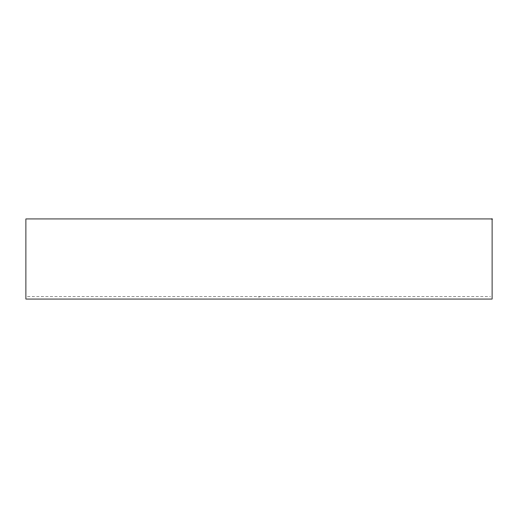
<?xml version="1.0" encoding="UTF-8"?>
<svg xmlns="http://www.w3.org/2000/svg" width="518" height="518" viewBox="0 0 518 518"><rect width="100%" height="100%" fill="white"/><g stroke="black" fill="none" stroke-linecap="round" stroke-linejoin="round"><path stroke-width="0.39" stroke-dasharray="2.59 1.94" d="M27.512 296.296L490.481 296.296M259 296.296L259 297.682"/><path stroke-width="0.78" d="M492.1 218.939L25.9 218.939L25.9 299.061L492.1 299.061L492.1 218.939"/></g></svg>
